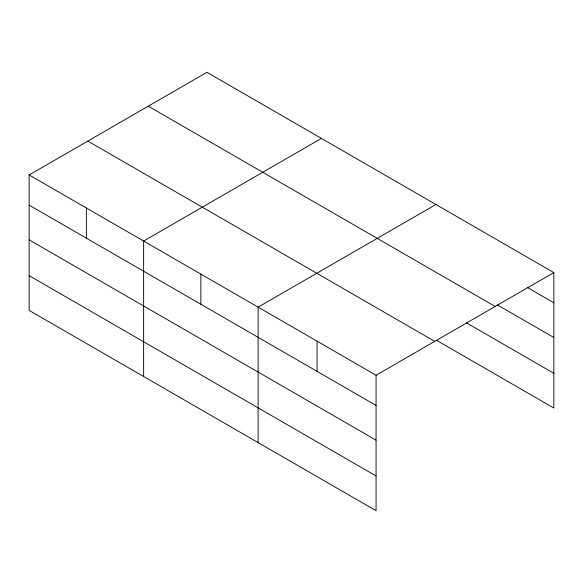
<?xml version="1.0" encoding="UTF-8"?>
<svg xmlns="http://www.w3.org/2000/svg" width="583" height="583" viewBox="0 0 583 583"><rect width="100%" height="100%" fill="white"/><g stroke="black" fill="none" stroke-linecap="round" stroke-linejoin="round"><path stroke-width="0.87" d="M29.15 174.958L376.057 375.241L376.057 510.693L29.15 310.411L29.15 174.958L206.943 72.307L553.85 272.589L553.85 408.042L436.689 340.399M321.422 138.404L143.629 241.049L143.629 376.501M435.902 204.495L258.109 307.146L258.109 442.592M376.057 375.241L553.85 272.589M527.112 287.339L553.85 302.774M497.233 304.822L553.85 337.513M148.271 106.179L495.178 306.469M466.568 322.909L553.85 373.302M87.822 141.086L434.729 341.368M29.15 205.136L376.057 405.418M29.15 239.875L376.057 440.158M29.15 275.664L376.057 475.954M317.079 341.193L317.079 371.371M200.865 274.097L200.865 304.275M86.386 208.007L86.386 238.185"/></g></svg>
